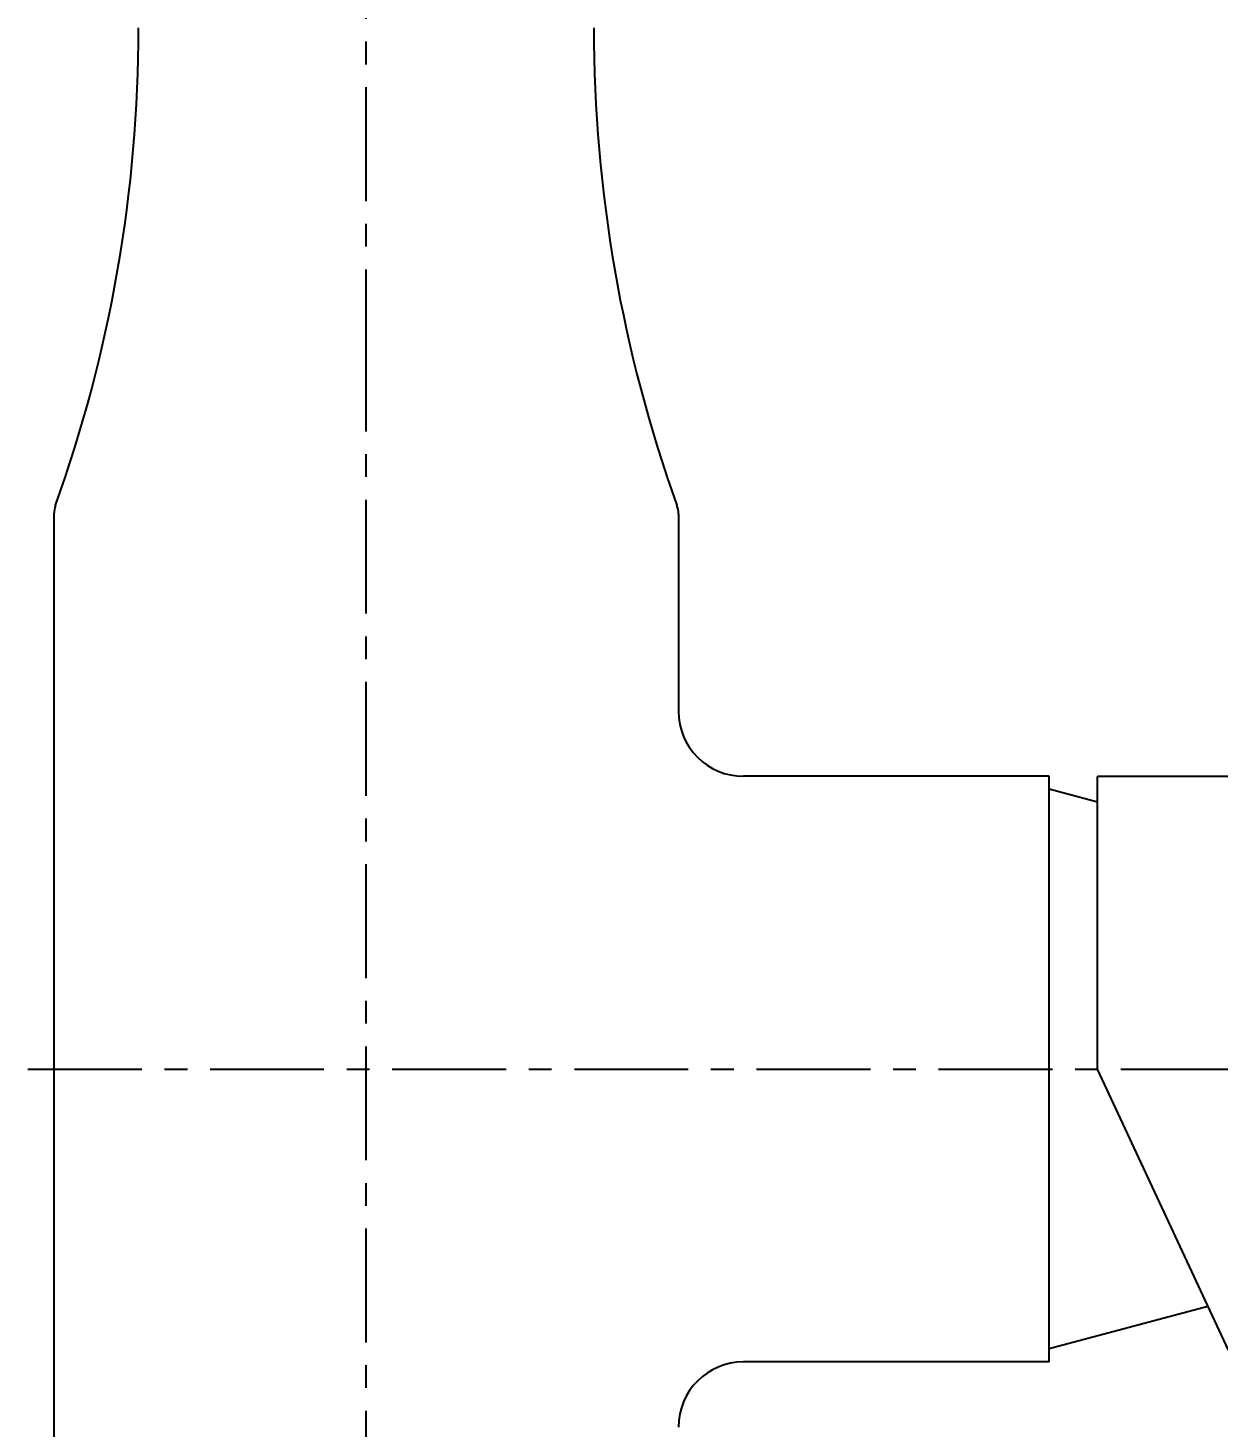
# Model space of a CAD drawing. Extents: x 40217 to 40811, y 11735 to 12155.
# Drawn here: x 40640.8 to 40732.3, y 11834.9 to 11942.4 of the extents above; entities that cross this region are included whole.
import ezdxf

# ---------------------------------------------------------------- set-up
doc = ezdxf.new("R2010")
doc.units = 0
doc.header["$LTSCALE"] = 7
doc.header["$MEASUREMENT"] = 0
doc.linetypes.add('CENTER', pattern=[2, 1.25, -0.25, 0.25, -0.25])
doc.layers.get('0').update_dxf_attribs({"color": 2, "linetype": 'CONTINUOUS'})
doc.layers.get('Defpoints').update_dxf_attribs({"linetype": 'CONTINUOUS'})
for name, color, linetype in [('08_ALL_FEATURES', 7, 'CONTINUOUS'), ('CL', 1, 'CENTER'), ('DIM', 2, 'CONTINUOUS'), ('DWG', 7, 'CONTINUOUS')]:
    doc.layers.add(name, color=color, linetype=linetype)
doc.styles.add('GHS', font='romans', dxfattribs={"bigfont": 'ghs'})
doc.dimstyles.new('DIM_WS01', dxfattribs={"dimtxt": 3.5, "dimasz": 3, "dimexe": 1, "dimexo": 1, "dimgap": 1, "dimtad": 1, "dimdec": 4, "dimzin": 9, "dimdsep": 46, "dimtxsty": 'GHS', "dimcen": -2, "dimclrd": 256, "dimclre": 256, "dimclrt": 256, "dimadec": 4, "dimazin": 2, "dimtfac": 1, "dimtdec": 4, "dimtix": 1, "dimtmove": 0, "dimatfit": 1, "dimfxl": 1, "dimtolj": 1, "dimtzin": 0, "dimlwd": -1, "dimlwe": -1, "dimarcsym": 0})

# ---------------------------------------------------------------- blocks, each defined once
blk = doc.blocks.new('*D2')
at = {"layer": 'Defpoints', "color": 0, "transparency": 16777216}
for p in [(40753, 11994.05), (40666.8, 11981), (40753, 11862.43)]:
    blk.add_point(p, dxfattribs=at)
at = {"layer": 'DIM', "transparency": 16777216}
for p, q in [((40666.8, 11982), (40666.8, 11995.05)), ((40753, 11863.43), (40753, 11995.05)), ((40669.8, 11994.05), (40750, 11994.05))]:
    blk.add_line(p, q, dxfattribs=at)
for points in [[(40669.8, 11994.55), (40669.8, 11993.55), (40666.8, 11994.05)], [(40750, 11994.55), (40750, 11993.55), (40753, 11994.05)]]:
    blk.add_solid(points, dxfattribs=at)
at = {"layer": 'DIM', "transparency": 16777216, "insert": (40709.9, 11997.72), "char_height": 3.5, "attachment_point": 5, "style": 'GHS'}
blk.add_mtext('\\A1;(86.2)', dxfattribs=at)

msp = doc.modelspace()

# ---------------------------------------------------------------- linework, layer by layer
at = {"color": 7, "linetype": 'Continuous'}
for p, q in [((40642.80206, 11905.07844), (40642.80206, 11787.42814)), ((40690.80206, 11905.07844), (40690.80206, 11889.92826)), ((40719.30206, 11884.92814), (40695.80227, 11884.92814)), ((40719.30206, 11839.92814), (40719.30206, 11884.92814)), ((40723.0017, 11862.42814), (40723.0017, 11884.91194)), ((40719.30206, 11839.92814), (40695.80206, 11839.92814))]:
    msp.add_line(p, q, dxfattribs=at)
for centre, radius, start, end in [((40540.74233, 11942.42853), 108.55972, 340.255448, 0.0000162), ((40792.8618, 11942.4286), 108.55972, 180.0000162, 199.7445844), ((40644.81658, 11905.07611), 2.01451, 160.3287375, 179.9471689), ((40688.78755, 11905.07578), 2.01451, 0.0822887, 19.68044), ((40695.80414, 11889.93023), 5.00202, 180.0226513, 269.9773102), ((40695.80406, 11834.92615), 5.00208, 90.0228798, 179.977112)]:
    msp.add_arc(centre, radius, start, end, dxfattribs=at)
msp.add_open_spline([(40749.34692, 11900.43557), (40749.35483, 11899.69568), (40749.33553, 11898.5833), (40749.15382, 11897.11275), (40748.92129, 11896.02559), (40748.60141, 11894.96102), (40748.06703, 11893.5797), (40747.20859, 11891.93365), (40745.90438, 11890.12941), (40744.34659, 11888.5382), (40742.56583, 11887.20155), (40740.9301, 11886.32445), (40739.55739, 11885.77044), (40738.49941, 11885.4316), (40737.41772, 11885.17736), (40735.95122, 11884.96754), (40734.46975, 11884.91732), (40732.9905, 11884.91095), (40731.5106, 11884.90966), (40729.66087, 11884.91262), (40727.44114, 11884.91225), (40725.22142, 11884.91168), (40723.74161, 11884.91194), (40723.0017, 11884.91194)], degree=3, knots=[0, 0, 0, 0, 0.062511937, 0.093774831, 0.125044374, 0.156319631, 0.187585607, 0.250071244, 0.312548653, 0.37501526, 0.43747811, 0.499943025, 0.531197076, 0.562451075, 0.593704649, 0.624958622, 0.687451385, 0.718706275, 0.749961108, 0.812470834, 0.874980555, 0.937490277, 1, 1, 1, 1], dxfattribs=at)
at = {"layer": '08_ALL_FEATURES', "color": 7, "linetype": 'Continuous'}
msp.add_line((40722.99429, 11862.42814), (40733.05954, 11840.84289), dxfattribs=at)
at = {"layer": 'CL', "color": 1}
msp.add_line((40666.802, 11915.12858), (40666.802, 11968.12858), dxfattribs=at)
at = {"layer": 'CL'}
for p, q in [((40666.80206, 11785.42814), (40666.802, 11916.12858)), ((40640.80206, 11862.42814), (40755.80208, 11862.42814))]:
    msp.add_line(p, q, dxfattribs=at)
at = {"layer": 'DWG'}
for p, q in [((40723.0017, 11882.93684), (40719.3021, 11883.92815)), ((40731.49618, 11844.19554), (40719.30206, 11840.92815))]:
    msp.add_line(p, q, dxfattribs=at)

# ---------------------------------------------------------------- dimensions: what is measured, and where the dimension line sits
at = {"layer": 'DIM'}
dim = msp.add_linear_dim(base=(40753.00168, 11994.05014), p1=(40666.80206, 11981.00393), p2=(40753.00168, 11862.42814), text='(86.2)', dimstyle='DIM_WS01', dxfattribs=at)
dim.commit()
dim.dimension.update_dxf_attribs({"geometry": '*D2', "text_midpoint": (40709.90187, 11997.71681)})

doc.saveas('drawing.dxf')
